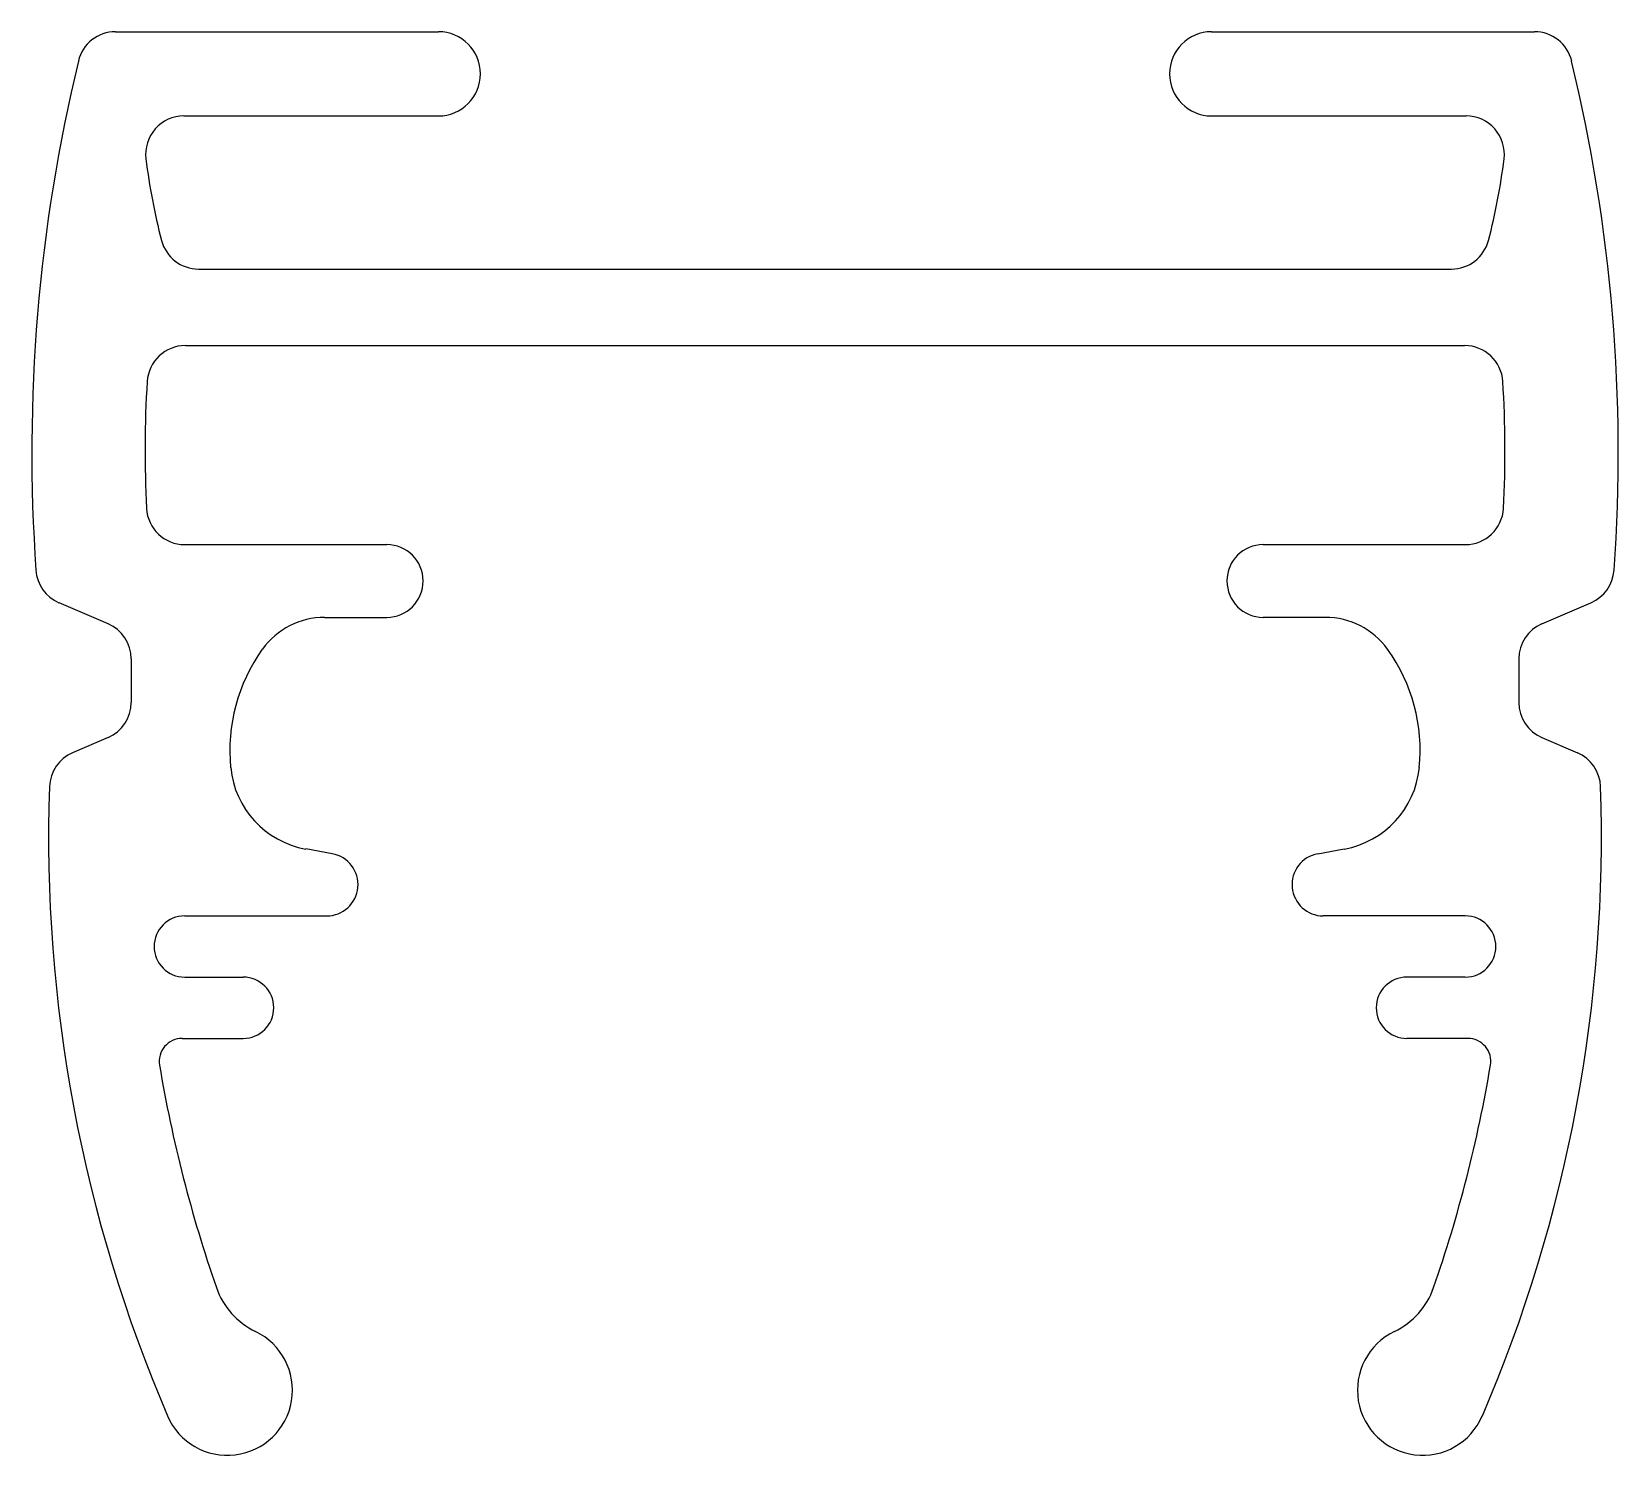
# Model space of a CAD drawing. Extents: x 767.9 to 788.6, y 721.9 to 740.5.
import ezdxf

# ---------------------------------------------------------------- set-up
doc = ezdxf.new("R2010")
doc.units = 0
doc.layers.get('0').update_dxf_attribs({"linetype": 'CONTINUOUS'})

msp = doc.modelspace()

# ---------------------------------------------------------------- linework, layer by layer
at = {"linetype": 'CONTINUOUS'}
for p, q in [((768.952, 740.529), (773.169, 740.529)), ((783.269, 740.529), (787.486, 740.529)), ((769.845, 739.429), (773.169, 739.429)), ((783.269, 739.429), (786.593, 739.429)), ((770.036, 737.429), (786.402, 737.429)), ((769.864, 736.429), (786.574, 736.429)), ((769.856, 733.829), (772.494, 733.829)), ((783.944, 733.829), (786.582, 733.829)), ((768.854, 732.796), (768.214, 733.07)), ((787.584, 732.796), (788.224, 733.07)), ((771.683, 732.879), (772.494, 732.879)), ((784.755, 732.879), (783.944, 732.879)), ((769.157, 732.336), (769.157, 731.768)), ((787.281, 732.336), (787.281, 731.768)), ((768.854, 731.308), (768.391, 731.11)), ((787.584, 731.308), (788.047, 731.11)), ((771.783, 729.79), (771.436, 729.853)), ((784.655, 729.79), (785.002, 729.853)), ((769.855, 728.979), (771.71, 728.979)), ((786.582, 728.979), (784.728, 728.979)), ((769.855, 728.179), (770.619, 728.179)), ((786.582, 728.179), (785.819, 728.179)), ((769.822, 727.379), (770.619, 727.379)), ((786.616, 727.379), (785.819, 727.379))]:
    msp.add_line(p, q, dxfattribs=at)
for centre, radius, start, end in [((768.952, 740.029), 0.5, 90, 166.4201), ((773.169, 739.979), 0.55, 0, 90), ((783.269, 739.979), 0.55, 90, 180), ((787.486, 740.029), 0.5, 13.5799, 90), ((789.633, 735.033), 21.775, 166.4201, 184.0528), ((766.805, 735.033), 21.775, 355.9472, 13.5799), ((773.169, 739.979), 0.55, 270, 0), ((783.269, 739.979), 0.55, 180, 270), ((769.845, 738.929), 0.5, 90, 187.0068), ((786.593, 738.929), 0.5, 352.9932, 90), ((777.473, 739.866), 8.185, 187.0068, 194.6025), ((778.965, 739.866), 8.185, 345.3975, 352.9932), ((770.036, 737.929), 0.5, 194.6025, 270), ((786.402, 737.929), 0.5, 270, 345.3975), ((769.864, 735.929), 0.5, 90, 176.4438), ((786.574, 735.929), 0.5, 3.5562, 90), ((783.869, 735.059), 14.532, 176.4438, 182.9807), ((772.569, 735.059), 14.532, 357.0193, 3.5562), ((769.856, 734.329), 0.5, 182.9807, 270), ((786.582, 734.329), 0.5, 270, 357.0193), ((772.494, 733.354), 0.475, 0, 90), ((783.944, 733.354), 0.475, 90, 180), ((768.41, 733.53), 0.5, 184.0528, 246.8296), ((788.027, 733.53), 0.5, 293.1704, 355.9472), ((772.494, 733.354), 0.475, 270, 0), ((783.944, 733.354), 0.475, 180, 270), ((768.657, 732.336), 0.5, 0, 66.8296), ((771.683, 731.879), 1, 90, 144.3758), ((784.755, 731.879), 1, 35.6242, 90), ((787.781, 732.336), 0.5, 113.1704, 180), ((772.716, 731.138), 2.272, 144.3758, 185.6034), ((783.721, 731.138), 2.272, 354.3966, 35.6242), ((768.657, 731.768), 0.5, 293.1704, 0), ((787.781, 731.768), 0.5, 180, 246.8296), ((768.588, 730.651), 0.5, 113.1704, 178.0257), ((787.85, 730.651), 0.5, 1.9743, 66.8296), ((771.65, 731.033), 1.2, 185.6034, 259.7452), ((784.788, 731.033), 1.2, 280.2548, 354.3966), ((787.228, 730.008), 19.151, 178.0257, 203.2523), ((769.21, 730.008), 19.151, 336.7477, 1.9743), ((771.71, 729.388), 0.409, 270, 79.7452), ((784.728, 729.388), 0.409, 100.2548, 270), ((769.855, 728.579), 0.4, 90, 180), ((786.582, 728.579), 0.4, 0, 90), ((769.855, 728.579), 0.4, 180, 270), ((786.582, 728.579), 0.4, 270, 0), ((770.619, 727.779), 0.4, 0, 90), ((785.819, 727.779), 0.4, 90, 180), ((770.619, 727.779), 0.4, 270, 0), ((785.819, 727.779), 0.4, 180, 270), ((769.822, 727.079), 0.3, 90, 189.552), ((786.616, 727.079), 0.3, 350.448, 90), ((787.228, 730.008), 17.951, 189.552, 199.1366), ((769.21, 730.008), 17.951, 340.8634, 350.448), ((771.214, 724.451), 1, 199.1366, 244.3701), ((785.224, 724.451), 1, 295.6299, 340.8634), ((770.413, 722.783), 0.85, 203.2523, 64.3701), ((786.024, 722.783), 0.85, 115.6299, 336.7477)]:
    msp.add_arc(centre, radius, start, end, dxfattribs=at)

doc.saveas('drawing.dxf')
